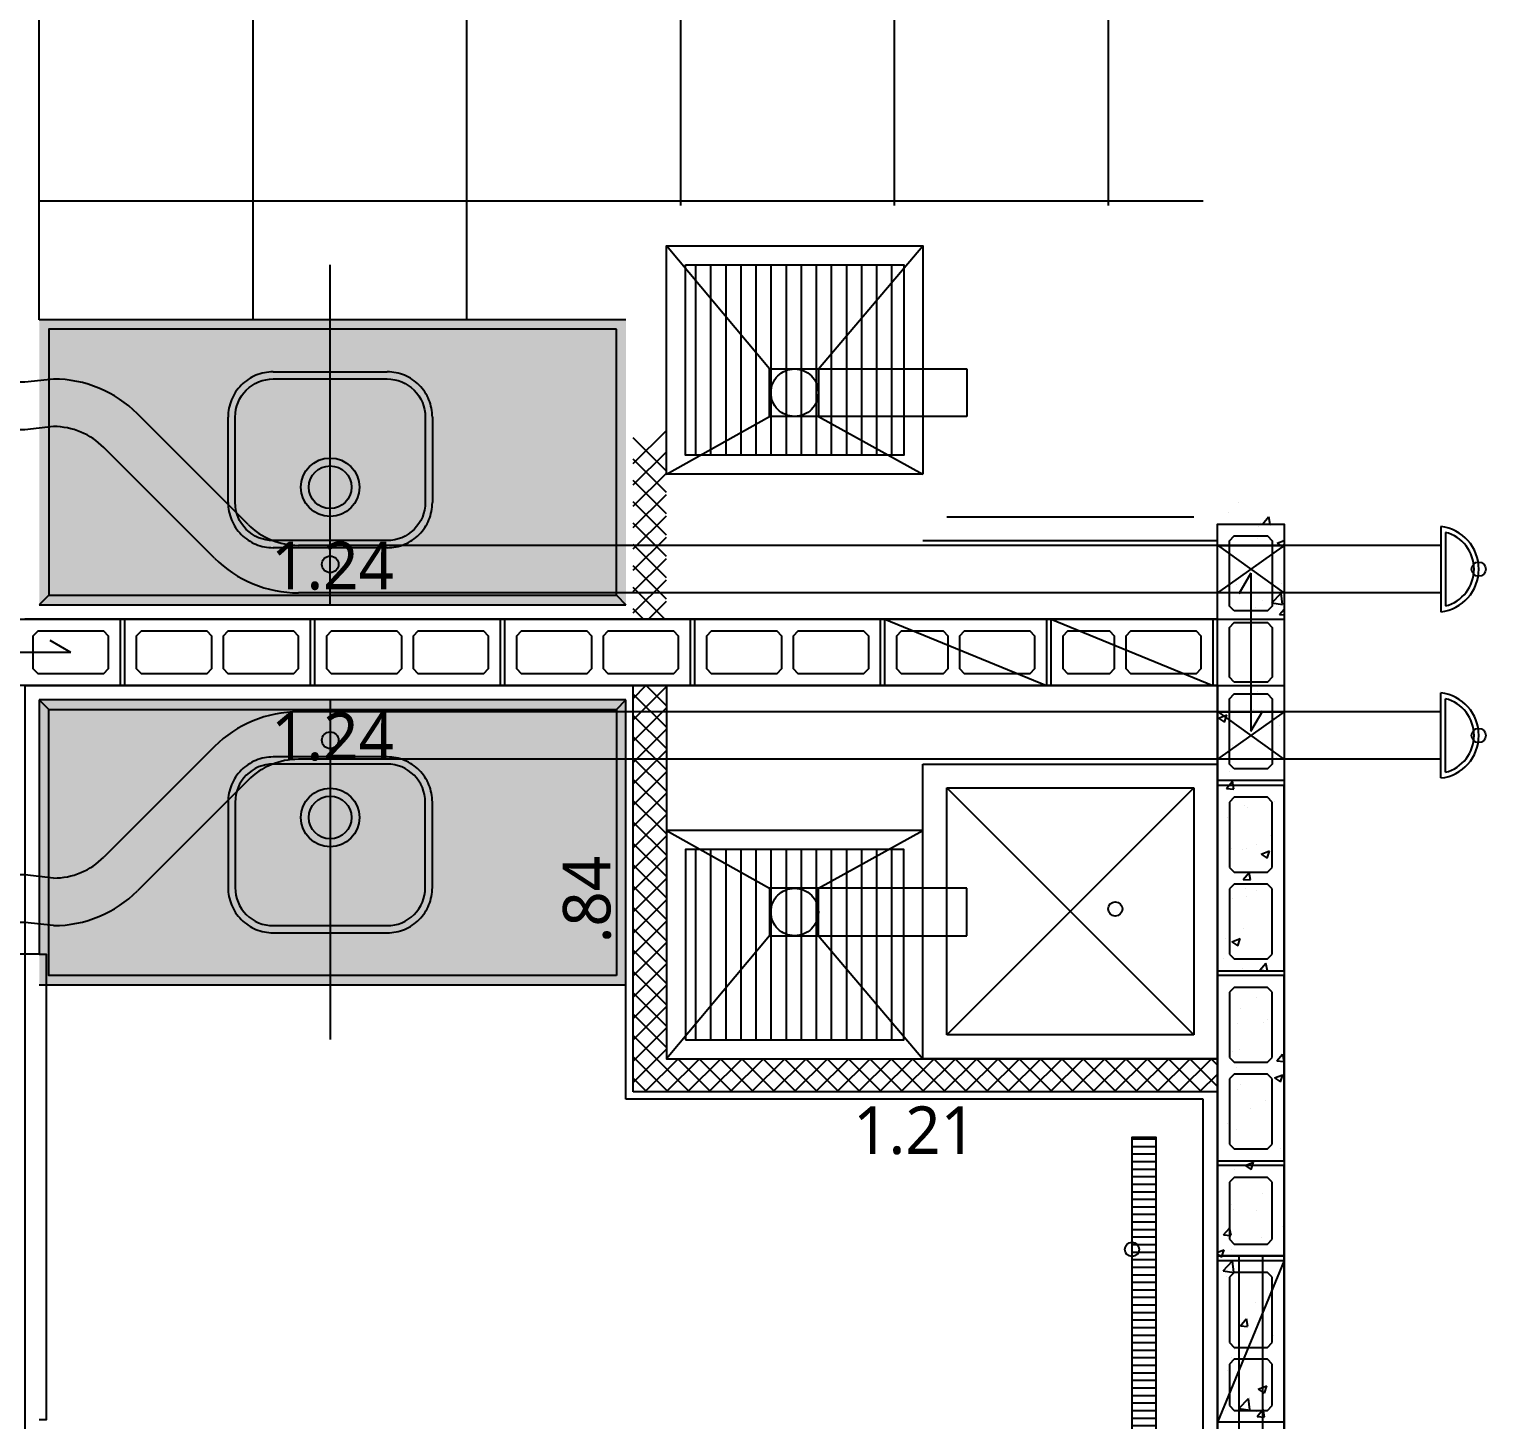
# Model space of a CAD drawing. Header units: millimetres. Extents: x -16.5 to 79.8, y -29.3 to 65.7.
# Drawn here: x 10.929 to 13.995, y -1.615 to 1.311 of the extents above; entities that cross this region are included whole.
import ezdxf

# ---------------------------------------------------------------- set-up
doc = ezdxf.new("R2010")
doc.units = ezdxf.units.MM
doc.header["$LTSCALE"] = 20
doc.linetypes.add('ESTILO_TQS_0005', pattern=[0.4, 0.3, -0.1])
doc.linetypes.add('HIDDEN', pattern=[0.375, 0.25, -0.125])
for name, color, linetype in [('ARQ-STA - COTAS_ALVENARIA', 1, 'Continuous'), ('ARQ-STA - GRADIL_TORRE', 2, 'Continuous'), ('ARQ-STA - JANELAS', 4, 'Continuous'), ('ARQ-STA - MOBILIÁRIO_GERAL', 251, 'Continuous'), ('ARQ-STA - PISOS_APARTAMENTOS - BANHEIROS', 8, 'Continuous'), ('ARQ-STA - REVESTIMENTOS', 4, 'Continuous'), ('ARQ-STA - SHAFTS_E_ENCHIMENTOS', 1, 'Continuous'), ('ARQ-STA - SHAFTS_E_ENCHIMENTOS_NOMENCLATURA', 1, 'Continuous'), ('ESTRUTURA - ARQ-STA - ALVENARIA_ESTRUTURAL', 5, 'Continuous'), ('ESTRUTURA - ARQ-STA - ALVENARIA_NÃO_ESTRUTURAL', 2, 'Continuous'), ('ESTRUTURA - ARQ-STA - BLOCOS_ESTRUTURAIS', 250, 'Continuous'), ('ESTRUTURA - ARQ-STA - DRYWALL', 1, 'Continuous'), ('ESTRUTURA - ARQ-STA - VIGAS', 4, 'HIDDEN'), ('HIDRÁULICA - ARQ-STA - HIDRÁULICA', 150, 'Continuous')]:
    doc.layers.add(name, color=color, linetype=linetype)
doc.styles.add('COTAS', font='segoeuil.ttf')
pattern_1 = [(90, (3300.45727, 1270.565903), (-0.03175, 0), [])]

# ---------------------------------------------------------------- blocks, each defined once
blk = doc.blocks.new('MS - L1A - PRE - TOB - TIPO_1_AO_16 - MOBILIÁRIO - LAYOUT_GERAL')
at = {"layer": 'ARQ-STA - MOBILIÁRIO_GERAL'}
h = blk.add_hatch(dxfattribs=at)
h.set_pattern_fill('LINE', color=256, scale=0.01, angle=450)
h.set_pattern_definition(pattern_1)
h.paths.add_polyline_path([(3332.4866, 1272.0263), (3332.9466, 1272.0263), (3332.9466, 1271.6263), (3332.4866, 1271.6263)])
h = blk.add_hatch(color=255, dxfattribs=at)
h.dxf.hatch_style = 1
h.paths.add_polyline_path([(3332.3616, 1271.9112), (3331.1266, 1271.9112), (3331.1266, 1271.3112), (3332.3616, 1271.3112)])
h = blk.add_hatch(color=255, dxfattribs=at)
h.dxf.hatch_style = 1
h.paths.add_polyline_path([(3332.3616, 1270.5112), (3331.1266, 1270.5112), (3331.1266, 1271.1112), (3332.3616, 1271.1112)])
h = blk.add_hatch(dxfattribs=at)
h.set_pattern_fill('LINE', color=256, scale=0.01, angle=450)
h.set_pattern_definition(pattern_1)
h.paths.add_polyline_path([(3332.4866, 1270.3961), (3332.9466, 1270.3961), (3332.9466, 1270.7961), (3332.4866, 1270.7961)])
at = {"layer": 'ARQ-STA - MOBILIÁRIO_GERAL', "linetype": 'HIDDEN', "ltscale": 0.2}
for p, q in [((3331.7391, 1271.3113), (3331.7391, 1272.0263)), ((3331.7391, 1271.1112), (3331.7391, 1270.3962))]:
    blk.add_line(p, q, dxfattribs=at)
at = {"layer": 'ARQ-STA - MOBILIÁRIO_GERAL'}
for points in [[(3332.9866, 1271.5863), (3332.4466, 1271.5863), (3332.4466, 1272.0663), (3332.9866, 1272.0663)], [(3332.4866, 1272.0263), (3332.9466, 1272.0263), (3332.9466, 1271.6263), (3332.4866, 1271.6263)], [(3332.3414, 1271.8912), (3331.1466, 1271.8912), (3331.1466, 1271.3312), (3332.3414, 1271.3312)], [(3332.3414, 1270.5312), (3331.1466, 1270.5312), (3331.1466, 1271.0912), (3332.3414, 1271.0912)], [(3332.9866, 1270.8361), (3332.4466, 1270.8361), (3332.4466, 1270.3561), (3332.9866, 1270.3561)], [(3332.4866, 1270.3961), (3332.9466, 1270.3961), (3332.9466, 1270.7961), (3332.4866, 1270.7961)]]:
    blk.add_lwpolyline(points, close=True, dxfattribs=at)
at = {"layer": 'ARQ-STA - MOBILIÁRIO_GERAL', "linetype": 'HIDDEN', "ltscale": 0.2}
for points in [[(3332.6634, 1271.8076), (3332.4466, 1272.0663)], [(3332.767, 1271.8076), (3332.9866, 1272.0663)], [(3332.6634, 1271.7076), (3332.6634, 1271.8076)], [(3332.6634, 1271.8076), (3333.0787, 1271.8076), (3333.0787, 1271.7076), (3332.6634, 1271.7076)], [(3332.4466, 1271.5863), (3332.6634, 1271.7076)], [(3332.767, 1271.7076), (3332.9866, 1271.5863)], [(3332.4466, 1270.8361), (3332.6634, 1270.7148)], [(3332.767, 1270.7148), (3332.9866, 1270.8361)], [(3332.6634, 1270.7148), (3332.6634, 1270.6148)], [(3332.6634, 1270.6148), (3333.0787, 1270.6148), (3333.0787, 1270.7148), (3332.6634, 1270.7148)], [(3332.767, 1270.6148), (3332.767, 1270.7148)], [(3332.6634, 1270.6148), (3332.4466, 1270.3561)], [(3332.767, 1270.6148), (3332.9866, 1270.3561)]]:
    blk.add_lwpolyline(points, dxfattribs=at)
at = {"layer": 'ARQ-STA - MOBILIÁRIO_GERAL'}
for points in [[(3332.3616, 1271.9112), (3331.1266, 1271.9112)], [(3331.1466, 1271.3312), (3331.1266, 1271.3112)], [(3332.3416, 1271.3312), (3332.3616, 1271.3112)], [(3331.1466, 1271.0912), (3331.1266, 1271.1112)], [(3332.3416, 1271.0912), (3332.3616, 1271.1112)], [(3332.3616, 1270.5112), (3331.1266, 1270.5112)]]:
    blk.add_lwpolyline(points, dxfattribs=at)
at = {"layer": 'ARQ-STA - MOBILIÁRIO_GERAL', "linetype": 'HIDDEN', "ltscale": 0.2}
for points in [[(3331.5241, 1271.7064, -0.414214), (3331.6191, 1271.8014), (3331.8591, 1271.8014, -0.414214), (3331.9541, 1271.7064), (3331.9541, 1271.5264, -0.414214), (3331.8591, 1271.4314), (3331.6191, 1271.4314, -0.414214), (3331.5241, 1271.5264)], [(3331.5241, 1270.7161, 0.414214), (3331.6191, 1270.6211), (3331.8591, 1270.6211, 0.414214), (3331.9541, 1270.7161), (3331.9541, 1270.8961, 0.414214), (3331.8591, 1270.9911), (3331.6191, 1270.9911, 0.414214), (3331.5241, 1270.8961)]]:
    blk.add_lwpolyline(points, format="xyb", close=True, dxfattribs=at)
at = {"layer": 'ARQ-STA - MOBILIÁRIO_GERAL', "linetype": 'HIDDEN', "ltscale": 5}
blk.add_lwpolyline([(3332.767, 1271.8076), (3332.767, 1271.7076)], dxfattribs=at)
for points in [[(3334.0766, 1271.4363), (3331.6723, 1271.4363, -0.198912), (3331.5663, 1271.4802), (3331.3334, 1271.713, 0.198912), (3331.1567, 1271.7863), (3331.0966, 1271.7797), (3330.9566, 1271.7797), (3330.6091, 1271.7412)], [(3334.0766, 1271.3363), (3331.6723, 1271.3363, -0.198912), (3331.4956, 1271.4095), (3331.2627, 1271.6423, 0.198912), (3331.1567, 1271.6863), (3331.0966, 1271.6797), (3330.9566, 1271.6797), (3330.6091, 1271.6412)], [(3334.0766, 1271.0862), (3331.6723, 1271.0862, 0.198912), (3331.4956, 1271.013), (3331.2627, 1270.7801, -0.198912), (3331.1567, 1270.7362), (3331.0966, 1270.7428), (3330.9566, 1270.7428), (3330.6091, 1270.7813)], [(3334.0766, 1270.9862), (3331.6723, 1270.9862, 0.198912), (3331.5663, 1270.9423), (3331.3334, 1270.7094, -0.198912), (3331.1567, 1270.6362), (3331.0966, 1270.6428), (3330.9566, 1270.6428), (3330.6091, 1270.6813)]]:
    blk.add_lwpolyline(points, format="xyb", dxfattribs=at)
at = {"layer": 'ARQ-STA - MOBILIÁRIO_GERAL'}
for points in [[(3331.6191, 1271.7864), (3331.8591, 1271.7864, -0.414214), (3331.9391, 1271.7064), (3331.9391, 1271.5264, -0.414214), (3331.8591, 1271.4464), (3331.6191, 1271.4464, -0.414214), (3331.5391, 1271.5264), (3331.5391, 1271.7064, -0.414214)], [(3331.6191, 1270.6361), (3331.8591, 1270.6361, 0.414214), (3331.9391, 1270.7161), (3331.9391, 1270.8961, 0.414214), (3331.8591, 1270.9761), (3331.6191, 1270.9761, 0.414214), (3331.5391, 1270.8961), (3331.5391, 1270.7161, 0.414214)]]:
    blk.add_lwpolyline(points, format="xyb", close=True, dxfattribs=at)
at = {"layer": 'ARQ-STA - MOBILIÁRIO_GERAL', "linetype": 'HIDDEN', "ltscale": 5}
for points in [[(3334.0766, 1271.4757), (3334.0766, 1271.2968, 0.894427)], [(3334.0866, 1271.4637), (3334.0866, 1271.3088, 0.774597)], [(3334.0766, 1270.9468), (3334.0766, 1271.1257, -0.894427)], [(3334.0866, 1270.9588), (3334.0866, 1271.1137, -0.774597)]]:
    blk.add_lwpolyline(points, format="xyb", close=True, dxfattribs=at)
at = {"layer": 'ARQ-STA - MOBILIÁRIO_GERAL', "linetype": 'HIDDEN', "ltscale": 0.2}
for centre in [(3332.7166, 1271.7576), (3332.7166, 1270.6648)]:
    blk.add_circle(centre, 0.05, dxfattribs=at)
at = {"layer": 'ARQ-STA - MOBILIÁRIO_GERAL', "ltscale": 5}
for centre, radius in [((3331.7391, 1271.5586), 0.0615), ((3331.7391, 1271.5586), 0.0449), ((3331.7391, 1271.3964), 0.0175), ((3331.7391, 1271.0261), 0.0175), ((3331.7391, 1270.8638), 0.0615), ((3331.7391, 1270.8638), 0.0449)]:
    blk.add_circle(centre, radius, dxfattribs=at)
blk = doc.blocks.new('HIDRÁULICA - VARANDAS_ATOS_MAIORES - RALO LINEAR')
at = {"layer": 'HIDRÁULICA - ARQ-STA - HIDRÁULICA'}
h = blk.add_hatch(dxfattribs=at)
h.set_pattern_fill('ANSI31', color=256, scale=0.005, angle=135)
h.set_pattern_definition([(180, (-23.525852, -2.405217), (0, -0.015875), [])])
h.paths.add_polyline_path([(-23.5259, 0.5948), (-23.4759, 0.5948), (-23.4759, -2.4052), (-23.5259, -2.4052)])
blk.add_lwpolyline([(-23.5259, 0.5948), (-23.4759, 0.5948), (-23.4759, -2.4052), (-23.5259, -2.4052)], close=True, dxfattribs=at)

msp = doc.modelspace()

# ---------------------------------------------------------------- hatches: boundary and pattern name
at = {"layer": 'ARQ-STA - PISOS_APARTAMENTOS - BANHEIROS'}
h = msp.add_hatch(dxfattribs=at)
h.set_pattern_fill('_USER', color=256, scale=0.45, double=1, pattern_type=0)
h.set_pattern_definition([(0, (10.9499, 4.09997), (0, 0.45), []), (90, (10.9499, 4.09997), (-0.45, 3e-17), [])])
h.paths.add_polyline_path([(13.4, 0.9401), (12.185, 0.9401), (12.185, 0.7), (10.95, 0.7), (10.9499, 4.1), (13.4, 4.1)])
h.paths.add_polyline_path([(13.3, 4.02), (13.25, 4.02), (13.25, 1.02), (13.3, 1.02)], flags=16)

# ---------------------------------------------------------------- linework, layer by layer
at = {"layer": 'ARQ-STA - GRADIL_TORRE'}
for p, q in [((13.4749, -1.27), (13.4748, -3.42)), ((13.5249, -1.27), (13.5248, -3.42))]:
    msp.add_line(p, q, dxfattribs=at)
at = {"layer": 'ARQ-STA - JANELAS', "color": 250}
msp.add_lwpolyline([(10.9499, -0.635), (10.9649, -0.635), (10.9649, -1.615), (10.9499, -1.615)], dxfattribs=at)
at = {"layer": 'ARQ-STA - REVESTIMENTOS'}
for p, q in [((10.9498, 0.1), (12.1849, 0.1)), ((12.1849, -0.1), (10.9498, -0.1)), ((10.9498, -0.1), (10.9498, -0.635)), ((12.1849, -0.9401), (12.1849, -0.1)), ((10.9498, -0.635), (10.7499, -0.635)), ((13.3999, -0.9401), (12.1849, -0.9401)), ((13.3998, -3.435), (13.3999, -0.9401))]:
    msp.add_line(p, q, dxfattribs=at)
at = {"layer": 'ARQ-STA - SHAFTS_E_ENCHIMENTOS', "color": 240, "true_color": 0xed1f24}
for p, q in [((13.43, 0.2253), (13.5696, 0.1253)), ((13.43, 0.125), (13.43, 0.225)), ((13.43, 0.225), (13.57, 0.225)), ((13.57, 0.225), (13.43, 0.125)), ((13.57, 0.225), (13.57, 0.1253)), ((13.57, 0.125), (13.43, 0.125)), ((13.43, -0.1247), (13.5696, -0.2247)), ((13.43, -0.225), (13.43, -0.125)), ((13.43, -0.125), (13.57, -0.125)), ((13.57, -0.125), (13.43, -0.225)), ((13.57, -0.125), (13.57, -0.2247)), ((13.57, -0.225), (13.43, -0.225))]:
    msp.add_line(p, q, dxfattribs=at)
at = {"layer": 'ARQ-STA - SHAFTS_E_ENCHIMENTOS', "color": 4}
for p, q in [((12.86, -0.8051), (13.38, -0.2851)), ((12.86, -0.2851), (13.38, -0.8051))]:
    msp.add_line(p, q, dxfattribs=at)
at = {"layer": 'ARQ-STA - SHAFTS_E_ENCHIMENTOS_NOMENCLATURA', "color": 4}
for centre in [(13.9797, 0.1751), (13.9797, -0.175), (13.2147, -0.5399), (13.25, -1.2563)]:
    msp.add_circle(centre, 0.015, dxfattribs=at)
at = {"layer": 'ESTRUTURA - ARQ-STA - ALVENARIA_ESTRUTURAL'}
for p, q in [((13.43, 0.07), (10.92, 0.07)), ((10.92, -0.07), (13.43, -0.07)), ((13.43, -0.07), (13.4299, -1.27)), ((13.4299, -1.27), (13.5699, -1.27))]:
    msp.add_line(p, q, dxfattribs=at)
at = {"layer": 'ESTRUTURA - ARQ-STA - ALVENARIA_ESTRUTURAL', "color": 3}
for p, q in [((13.4299, -1.27), (13.4298, -3.42)), ((13.5699, -1.27), (13.4299, -1.27)), ((13.5698, -3.42), (13.5699, -1.27))]:
    msp.add_line(p, q, dxfattribs=at)
at = {"layer": 'ESTRUTURA - ARQ-STA - ALVENARIA_NÃO_ESTRUTURAL'}
for p, q in [((12.86, 0.2851), (13.38, 0.2851)), ((12.81, 0.2351), (13.43, 0.2351)), ((12.81, -0.8551), (12.81, -0.2351)), ((12.81, -0.2351), (13.43, -0.2351)), ((13.43, -0.2351), (13.43, -0.8551)), ((12.86, -0.8051), (12.86, -0.2851)), ((12.86, -0.2851), (13.38, -0.2851)), ((13.38, -0.2851), (13.38, -0.8051)), ((13.38, -0.8051), (12.86, -0.8051)), ((13.43, -0.8551), (12.81, -0.8551))]:
    msp.add_line(p, q, dxfattribs=at)
at = {"layer": 'ESTRUTURA - ARQ-STA - BLOCOS_ESTRUTURAIS'}
for p, q in [((13.5, 0.1663), (13.475, 0.123)), ((13.5, 0.1663), (13.5, -0.1662)), ((12.73, 0.07), (13.07, -0.07)), ((13.08, 0.07), (13.42, -0.07)), ((11.0162, 0), (10.6837, 0)), ((11.0162, 0), (10.9729, 0.025)), ((13.5, -0.1662), (13.525, -0.1229))]:
    msp.add_line(p, q, dxfattribs=at)
at = {"layer": 'ESTRUTURA - ARQ-STA - BLOCOS_ESTRUTURAIS', "linetype": 'Continuous'}
msp.add_line((13.57, -1.28), (13.43, -1.62), dxfattribs=at)
at = {"layer": 'ESTRUTURA - ARQ-STA - BLOCOS_ESTRUTURAIS'}
for points in [[(13.43, -0.27), (13.43, 0.27), (13.57, 0.27), (13.57, -0.27), (13.43, -0.27)], [(13.465, 0.0875), (13.455, 0.0975), (13.455, 0.235), (13.465, 0.245), (13.535, 0.245), (13.545, 0.235), (13.545, 0.0975), (13.535, 0.0875), (13.465, 0.0875)], [(10.58, 0.07), (11.12, 0.07), (11.12, -0.07), (10.58, -0.07), (10.58, 0.07)], [(11.52, -0.07), (11.13, -0.07), (11.13, 0.07), (11.52, 0.07), (11.52, -0.07)], [(11.92, -0.07), (11.53, -0.07), (11.53, 0.07), (11.92, 0.07), (11.92, -0.07)], [(12.32, -0.07), (11.93, -0.07), (11.93, 0.07), (12.32, 0.07), (12.32, -0.07)], [(12.72, -0.07), (12.33, -0.07), (12.33, 0.07), (12.72, 0.07), (12.72, -0.07)], [(12.73, 0.07), (13.07, 0.07), (13.07, -0.07), (12.73, -0.07), (12.73, 0.07)], [(13.08, 0.07), (13.42, 0.07), (13.42, -0.07), (13.08, -0.07), (13.08, 0.07)], [(13.465, -0.0625), (13.455, -0.0525), (13.455, 0.0525), (13.465, 0.0625), (13.535, 0.0625), (13.545, 0.0525), (13.545, -0.0525), (13.535, -0.0625), (13.465, -0.0625)], [(10.9375, 0.035), (10.9475, 0.045), (11.085, 0.045), (11.095, 0.035), (11.095, -0.035), (11.085, -0.045), (10.9475, -0.045), (10.9375, -0.035), (10.9375, 0.035)], [(11.3125, -0.035), (11.3025, -0.045), (11.165, -0.045), (11.155, -0.035), (11.155, 0.035), (11.165, 0.045), (11.3025, 0.045), (11.3125, 0.035), (11.3125, -0.035)], [(11.495, -0.035), (11.485, -0.045), (11.3475, -0.045), (11.3375, -0.035), (11.3375, 0.035), (11.3475, 0.045), (11.485, 0.045), (11.495, 0.035), (11.495, -0.035)], [(11.7125, -0.035), (11.7025, -0.045), (11.565, -0.045), (11.555, -0.035), (11.555, 0.035), (11.565, 0.045), (11.7025, 0.045), (11.7125, 0.035), (11.7125, -0.035)], [(11.895, -0.035), (11.885, -0.045), (11.7475, -0.045), (11.7375, -0.035), (11.7375, 0.035), (11.7475, 0.045), (11.885, 0.045), (11.895, 0.035), (11.895, -0.035)], [(12.1125, -0.035), (12.1025, -0.045), (11.965, -0.045), (11.955, -0.035), (11.955, 0.035), (11.965, 0.045), (12.1025, 0.045), (12.1125, 0.035), (12.1125, -0.035)], [(12.295, -0.035), (12.285, -0.045), (12.1475, -0.045), (12.1375, -0.035), (12.1375, 0.035), (12.1475, 0.045), (12.285, 0.045), (12.295, 0.035), (12.295, -0.035)], [(12.5125, -0.035), (12.5025, -0.045), (12.365, -0.045), (12.355, -0.035), (12.355, 0.035), (12.365, 0.045), (12.5025, 0.045), (12.5125, 0.035), (12.5125, -0.035)], [(12.695, -0.035), (12.685, -0.045), (12.5475, -0.045), (12.5375, -0.035), (12.5375, 0.035), (12.5475, 0.045), (12.685, 0.045), (12.695, 0.035), (12.695, -0.035)], [(12.755, 0.035), (12.765, 0.045), (12.8525, 0.045), (12.8625, 0.035), (12.8625, -0.035), (12.8525, -0.045), (12.765, -0.045), (12.755, -0.035), (12.755, 0.035)], [(12.8875, 0.035), (12.8975, 0.045), (13.035, 0.045), (13.045, 0.035), (13.045, -0.035), (13.035, -0.045), (12.8975, -0.045), (12.8875, -0.035), (12.8875, 0.035)], [(13.105, 0.035), (13.115, 0.045), (13.2025, 0.045), (13.2125, 0.035), (13.2125, -0.035), (13.2025, -0.045), (13.115, -0.045), (13.105, -0.035), (13.105, 0.035)], [(13.2375, 0.035), (13.2475, 0.045), (13.385, 0.045), (13.395, 0.035), (13.395, -0.035), (13.385, -0.045), (13.2475, -0.045), (13.2375, -0.035), (13.2375, 0.035)], [(13.465, -0.245), (13.455, -0.235), (13.455, -0.0975), (13.465, -0.0875), (13.535, -0.0875), (13.545, -0.0975), (13.545, -0.235), (13.535, -0.245), (13.465, -0.245)]]:
    msp.add_lwpolyline(points, dxfattribs=at)
at = {"layer": 'ESTRUTURA - ARQ-STA - BLOCOS_ESTRUTURAIS', "linetype": 'Continuous'}
for points in [[(13.4299, -0.28), (13.4299, -0.67), (13.5699, -0.67), (13.5699, -0.28), (13.4299, -0.28)], [(13.4299, -0.68), (13.4299, -1.07), (13.5699, -1.07), (13.5699, -0.68), (13.4299, -0.68)], [(13.4299, -1.08), (13.4299, -1.27), (13.5699, -1.27), (13.5699, -1.08), (13.4299, -1.08)], [(13.57, -1.28), (13.57, -1.62), (13.43, -1.62), (13.43, -1.28), (13.57, -1.28)]]:
    msp.add_lwpolyline(points, dxfattribs=at)
at = {"layer": 'ESTRUTURA - ARQ-STA - BLOCOS_ESTRUTURAIS', "linetype": 'ESTILO_TQS_0005'}
for points in [[(13.4649, -0.305), (13.4549, -0.315), (13.4549, -0.4525), (13.4649, -0.4625), (13.5349, -0.4625), (13.5449, -0.4525), (13.5449, -0.315), (13.5349, -0.305), (13.4649, -0.305)], [(13.4649, -0.4875), (13.4549, -0.4975), (13.4549, -0.635), (13.4649, -0.645), (13.5349, -0.645), (13.5449, -0.635), (13.5449, -0.4975), (13.5349, -0.4875), (13.4649, -0.4875)], [(13.4649, -0.705), (13.4549, -0.715), (13.4549, -0.8525), (13.4649, -0.8625), (13.5349, -0.8625), (13.5449, -0.8525), (13.5449, -0.715), (13.5349, -0.705), (13.4649, -0.705)], [(13.4649, -0.8875), (13.4549, -0.8975), (13.4549, -1.035), (13.4649, -1.045), (13.5349, -1.045), (13.5449, -1.035), (13.5449, -0.8975), (13.5349, -0.8875), (13.4649, -0.8875)], [(13.4649, -1.105), (13.4549, -1.115), (13.4549, -1.235), (13.4649, -1.245), (13.5349, -1.245), (13.5449, -1.235), (13.5449, -1.115), (13.5349, -1.105), (13.4649, -1.105)], [(13.535, -1.4625), (13.545, -1.4525), (13.545, -1.315), (13.535, -1.305), (13.465, -1.305), (13.455, -1.315), (13.455, -1.4525), (13.465, -1.4625), (13.535, -1.4625)], [(13.535, -1.595), (13.545, -1.585), (13.545, -1.4975), (13.535, -1.4875), (13.465, -1.4875), (13.455, -1.4975), (13.455, -1.585), (13.465, -1.595), (13.535, -1.595)]]:
    msp.add_lwpolyline(points, dxfattribs=at)
at = {"layer": 'ESTRUTURA - ARQ-STA - DRYWALL', "color": 252, "linetype": 'Continuous'}
for p, q in [((12.1999, 0.3971), (12.2699, 0.4671)), ((12.2699, 0.3811), (12.1999, 0.4511)), ((12.1999, 0.3522), (12.2699, 0.4222)), ((12.2699, 0.3362), (12.1999, 0.4062)), ((12.1999, 0.3073), (12.2699, 0.3773)), ((12.2699, 0.2913), (12.1999, 0.3613)), ((12.1999, 0.2624), (12.2699, 0.3324)), ((12.2699, 0.2464), (12.1999, 0.3164)), ((12.1999, 0.2175), (12.2699, 0.2874)), ((12.2699, 0.2015), (12.1999, 0.2715)), ((12.1999, 0.1726), (12.2699, 0.2425)), ((12.2699, 0.1566), (12.1999, 0.2266)), ((12.1999, 0.1277), (12.2699, 0.1976)), ((12.2699, 0.1117), (12.1999, 0.1817)), ((12.1999, 0.0828), (12.2699, 0.1527)), ((12.2667, 0.07), (12.1999, 0.1368)), ((12.232, 0.07), (12.2699, 0.1078)), ((12.2218, 0.07), (12.1999, 0.0919)), ((12.1999, -0.0969), (12.2267, -0.07)), ((12.1999, -0.1418), (12.2699, -0.0718)), ((12.2699, -0.1577), (12.1999, -0.0877)), ((12.2699, -0.1128), (12.2271, -0.07)), ((12.1999, -0.1867), (12.2699, -0.1167)), ((12.2699, -0.2026), (12.1999, -0.1326)), ((12.1999, -0.2316), (12.2699, -0.1616)), ((12.2699, -0.2475), (12.1999, -0.1775)), ((12.1999, -0.2765), (12.2699, -0.2065)), ((12.2699, -0.2924), (12.1999, -0.2224)), ((12.1999, -0.3214), (12.2699, -0.2514)), ((12.2699, -0.3373), (12.1999, -0.2673)), ((12.1999, -0.3663), (12.2699, -0.2963)), ((12.2699, -0.3822), (12.1999, -0.3122)), ((12.1999, -0.4112), (12.2699, -0.3412)), ((12.2699, -0.4271), (12.1999, -0.3571)), ((12.1999, -0.4561), (12.2699, -0.3861)), ((12.2699, -0.472), (12.1999, -0.402)), ((12.1999, -0.501), (12.2699, -0.431)), ((12.2699, -0.5169), (12.1999, -0.4469)), ((12.1999, -0.5459), (12.2699, -0.4759)), ((12.2699, -0.5618), (12.1999, -0.4918)), ((12.1999, -0.5908), (12.2699, -0.5208)), ((12.2699, -0.6067), (12.1999, -0.5367)), ((12.1999, -0.6357), (12.2699, -0.5657)), ((12.2699, -0.6516), (12.1999, -0.5816)), ((12.1999, -0.6806), (12.2699, -0.6106)), ((12.2699, -0.6965), (12.1999, -0.6265)), ((12.1999, -0.7255), (12.2699, -0.6555)), ((12.2699, -0.7414), (12.1999, -0.6714)), ((12.1999, -0.7704), (12.2699, -0.7004)), ((12.2699, -0.7863), (12.1999, -0.7163)), ((12.1999, -0.8153), (12.2699, -0.7453)), ((12.2699, -0.8312), (12.1999, -0.7612)), ((12.1999, -0.8602), (12.2699, -0.7902)), ((12.3189, -0.9251), (12.1999, -0.8061)), ((12.1999, -0.9051), (12.2699, -0.8351)), ((12.274, -0.9251), (12.1999, -0.851)), ((12.2248, -0.9251), (12.2948, -0.8551)), ((12.2697, -0.9251), (12.3397, -0.8551)), ((12.3638, -0.9251), (12.2938, -0.8551)), ((12.3146, -0.9251), (12.3846, -0.8551)), ((12.4087, -0.9251), (12.3387, -0.8551)), ((12.3595, -0.9251), (12.4295, -0.8551)), ((12.4536, -0.9251), (12.3836, -0.8551)), ((12.4044, -0.9251), (12.4744, -0.8551)), ((12.4985, -0.9251), (12.4285, -0.8551)), ((12.4493, -0.9251), (12.5193, -0.8551)), ((12.5434, -0.9251), (12.4734, -0.8551)), ((12.4942, -0.9251), (12.5642, -0.8551)), ((12.5883, -0.9251), (12.5183, -0.8551)), ((12.5391, -0.9251), (12.6091, -0.8551)), ((12.6332, -0.9251), (12.5632, -0.8551)), ((12.584, -0.9251), (12.654, -0.8551)), ((12.6781, -0.9251), (12.6081, -0.8551)), ((12.6289, -0.9251), (12.6989, -0.8551)), ((12.723, -0.9251), (12.653, -0.8551)), ((12.6738, -0.9251), (12.7438, -0.8551)), ((12.7679, -0.9251), (12.6979, -0.8551)), ((12.7187, -0.9251), (12.7887, -0.8551)), ((12.8128, -0.9251), (12.7428, -0.8551)), ((12.7636, -0.9251), (12.8336, -0.8551)), ((12.8577, -0.9251), (12.7877, -0.8551)), ((12.8085, -0.9251), (12.8785, -0.8551)), ((12.9026, -0.9251), (12.8326, -0.8551)), ((12.8534, -0.9251), (12.9234, -0.8551)), ((12.9475, -0.9251), (12.8775, -0.8551)), ((12.8983, -0.9251), (12.9683, -0.8551)), ((12.9924, -0.9251), (12.9224, -0.8551)), ((12.9432, -0.9251), (13.0132, -0.8551)), ((13.0373, -0.9251), (12.9673, -0.8551)), ((12.9881, -0.9251), (13.0581, -0.8551)), ((13.0822, -0.9251), (13.0122, -0.8551)), ((13.033, -0.9251), (13.103, -0.8551)), ((13.1271, -0.9251), (13.0571, -0.8551)), ((13.0779, -0.9251), (13.1479, -0.8551)), ((13.172, -0.9251), (13.102, -0.8551)), ((13.1228, -0.9251), (13.1928, -0.8551)), ((13.2169, -0.9251), (13.1469, -0.8551)), ((13.1677, -0.9251), (13.2377, -0.8551)), ((13.2618, -0.9251), (13.1918, -0.8551)), ((13.2126, -0.9251), (13.2826, -0.8551)), ((13.3067, -0.9251), (13.2367, -0.8551)), ((13.2575, -0.9251), (13.3275, -0.8551)), ((13.3516, -0.9251), (13.2816, -0.8551)), ((13.3024, -0.9251), (13.3724, -0.8551)), ((13.3965, -0.9251), (13.3265, -0.8551)), ((13.3473, -0.9251), (13.4173, -0.8551)), ((13.4299, -0.9136), (13.3714, -0.8551)), ((13.4299, -0.8687), (13.4163, -0.8551)), ((13.3922, -0.9251), (13.4299, -0.8874)), ((12.2291, -0.9251), (12.1999, -0.8959))]:
    msp.add_line(p, q, dxfattribs=at)
at = {"layer": 'ESTRUTURA - ARQ-STA - DRYWALL'}
for p, q in [((12.2, 0.07), (12.27, 0.07)), ((12.2, -0.9251), (12.2, -0.07)), ((12.2, -0.07), (12.27, -0.07)), ((12.27, -0.07), (12.27, -0.8551)), ((12.27, -0.8551), (13.43, -0.8551)), ((13.43, -0.8551), (13.43, -0.9251)), ((13.43, -0.9251), (12.2, -0.9251))]:
    msp.add_line(p, q, dxfattribs=at)
at = {"layer": 'ESTRUTURA - ARQ-STA - VIGAS', "color": 74, "linetype": 'Continuous'}
for p, q in [((13.4735, 0.3158), (13.4735, 0.3158)), ((13.453, 0.2952), (13.453, 0.2952)), ((13.5252, 0.2706), (13.5375, 0.2852)), ((13.5408, 0.2693), (13.5378, 0.2853)), ((13.5156, 0.2644), (13.5156, 0.2644)), ((13.52, 0.2736), (13.52, 0.2736)), ((13.5252, 0.2706), (13.5404, 0.2693)), ((13.5138, 0.2395), (13.5138, 0.2395)), ((13.5554, 0.23), (13.5699, 0.2355)), ((13.5554, 0.23), (13.568, 0.2214)), ((13.5671, 0.2367), (13.5671, 0.2367)), ((13.568, 0.2214), (13.5699, 0.227)), ((13.5125, 0.1799), (13.5125, 0.1799)), ((13.4627, 0.1251), (13.4627, 0.1251)), ((13.4705, 0.1438), (13.4705, 0.1438)), ((13.5003, 0.1365), (13.5003, 0.1365)), ((13.5442, 0.1041), (13.564, 0.1247)), ((13.5639, 0.1449), (13.5639, 0.1449)), ((13.5669, 0.1006), (13.5641, 0.1247)), ((13.5094, 0.0953), (13.5094, 0.0953)), ((13.5241, 0.1097), (13.5241, 0.1097)), ((13.5443, 0.104), (13.5669, 0.1005)), ((13.5605, 0.0795), (13.5699, 0.0907)), ((13.5605, 0.0795), (13.5699, 0.0787)), ((13.5033, -0.0738), (13.5033, -0.0738)), ((13.5131, -0.0822), (13.5131, -0.0822)), ((13.5061, -0.1208), (13.5061, -0.1208)), ((13.4318, -0.1384), (13.4496, -0.1316)), ((13.4318, -0.1384), (13.4444, -0.1469)), ((13.4444, -0.1469), (13.4496, -0.1316)), ((13.4596, -0.143), (13.4596, -0.143)), ((13.5002, -0.1583), (13.5002, -0.1583)), ((13.5597, -0.1549), (13.5597, -0.1549)), ((13.462, -0.1965), (13.462, -0.1965)), ((13.4971, -0.2429), (13.4971, -0.2429)), ((13.5532, -0.2221), (13.5532, -0.2221)), ((13.4488, -0.2866), (13.461, -0.272)), ((13.4556, -0.2499), (13.4556, -0.2499)), ((13.4643, -0.2879), (13.4614, -0.272)), ((13.4488, -0.2866), (13.464, -0.288)), ((13.4864, -0.3222), (13.4864, -0.3222)), ((13.494, -0.3274), (13.494, -0.3274)), ((13.55, -0.3139), (13.55, -0.3139)), ((13.4515, -0.348), (13.4515, -0.348)), ((13.5417, -0.3855), (13.5417, -0.3855)), ((13.4597, -0.4138), (13.4597, -0.4138)), ((13.4832, -0.414), (13.4832, -0.414)), ((13.4909, -0.412), (13.4909, -0.412)), ((13.5123, -0.4038), (13.5123, -0.4038)), ((13.5216, -0.4249), (13.5394, -0.418)), ((13.5216, -0.4249), (13.5342, -0.4334)), ((13.5342, -0.4334), (13.5394, -0.4181)), ((13.484, -0.4777), (13.4963, -0.4631)), ((13.484, -0.4777), (13.4992, -0.479)), ((13.4995, -0.479), (13.4966, -0.463)), ((13.4612, -0.5181), (13.4612, -0.5181)), ((13.4878, -0.4966), (13.4878, -0.4966)), ((13.4912, -0.5146), (13.4912, -0.5146)), ((13.5125, -0.5016), (13.5125, -0.5016)), ((13.4847, -0.5811), (13.4847, -0.5811)), ((13.4457, -0.6017), (13.4457, -0.6017)), ((13.4598, -0.609), (13.4776, -0.6022)), ((13.4598, -0.6091), (13.4724, -0.6176)), ((13.4724, -0.6176), (13.4776, -0.6022)), ((13.4417, -0.6444), (13.4417, -0.6444)), ((13.4507, -0.6697), (13.4507, -0.6697)), ((13.4817, -0.6657), (13.4817, -0.6657)), ((13.5193, -0.6688), (13.5315, -0.6542)), ((13.5193, -0.6687), (13.5345, -0.6701)), ((13.5348, -0.67), (13.5318, -0.6541)), ((13.4953, -0.6785), (13.4953, -0.6785)), ((13.5393, -0.6808), (13.5393, -0.6808)), ((13.5116, -0.7254), (13.5116, -0.7254)), ((13.4786, -0.7502), (13.4786, -0.7502)), ((13.4725, -0.781), (13.4725, -0.781)), ((13.5268, -0.7792), (13.5268, -0.7792)), ((13.5361, -0.7726), (13.5361, -0.7726)), ((13.4605, -0.8398), (13.4605, -0.8398)), ((13.4755, -0.8348), (13.4755, -0.8348)), ((13.5545, -0.8598), (13.5668, -0.8452)), ((13.5699, -0.8603), (13.5671, -0.8452)), ((13.4693, -0.8728), (13.4693, -0.8728)), ((13.5496, -0.8955), (13.5674, -0.8887)), ((13.5545, -0.8598), (13.5697, -0.8611)), ((13.5622, -0.904), (13.5674, -0.8887)), ((13.5655, -0.8601), (13.5655, -0.8601)), ((13.4724, -0.9193), (13.4724, -0.9193)), ((13.4773, -0.909), (13.4773, -0.909)), ((13.5496, -0.8955), (13.5622, -0.904)), ((13.5309, -0.9431), (13.5309, -0.9431)), ((13.4986, -0.9603), (13.4986, -0.9603)), ((13.4305, -1.0152), (13.4299, -1.0102)), ((13.45, -0.9913), (13.45, -0.9913)), ((13.4693, -1.0039), (13.4693, -1.0039)), ((13.4299, -1.0153), (13.4305, -1.0153)), ((13.4318, -1.0605), (13.4318, -1.0605)), ((13.4878, -1.0797), (13.5056, -1.0729)), ((13.5004, -1.0882), (13.5056, -1.0729)), ((13.5108, -1.0471), (13.5108, -1.0471)), ((13.5624, -1.0438), (13.5624, -1.0438)), ((13.4662, -1.0884), (13.4662, -1.0884)), ((13.4878, -1.0797), (13.5004, -1.0882)), ((13.4597, -1.1614), (13.4597, -1.1614)), ((13.5254, -1.1395), (13.5254, -1.1395)), ((13.4631, -1.173), (13.4631, -1.173)), ((13.5129, -1.1736), (13.5129, -1.1736)), ((13.4309, -1.202), (13.4309, -1.202)), ((13.4428, -1.226), (13.4551, -1.2114)), ((13.4428, -1.226), (13.458, -1.2273)), ((13.4583, -1.2272), (13.4554, -1.2113)), ((13.5664, -1.2077), (13.5664, -1.2077)), ((13.4586, -1.2397), (13.4586, -1.2397)), ((13.5222, -1.2314), (13.5222, -1.2314)), ((13.4299, -1.2624), (13.4438, -1.2571)), ((13.4299, -1.2665), (13.4386, -1.2724)), ((13.4386, -1.2724), (13.4438, -1.2571)), ((13.4415, -1.3012), (13.4613, -1.2806)), ((13.46, -1.2576), (13.46, -1.2576)), ((13.4642, -1.3047), (13.4614, -1.2806)), ((13.4416, -1.3013), (13.4642, -1.3048)), ((13.4492, -1.313), (13.4492, -1.313)), ((13.4624, -1.3027), (13.4624, -1.3027)), ((13.4554, -1.3315), (13.4554, -1.3315)), ((13.4569, -1.3421), (13.4569, -1.3421)), ((13.5516, -1.3189), (13.5516, -1.3189)), ((13.5101, -1.3687), (13.5101, -1.3687)), ((13.4781, -1.417), (13.4903, -1.4024)), ((13.4936, -1.4183), (13.4906, -1.4024)), ((13.4539, -1.4267), (13.4539, -1.4267)), ((13.4781, -1.417), (13.4932, -1.4184)), ((13.4847, -1.4191), (13.4847, -1.4191)), ((13.5485, -1.4383), (13.5485, -1.4383)), ((13.4665, -1.4666), (13.4665, -1.4666)), ((13.459, -1.483), (13.459, -1.483)), ((13.4508, -1.5112), (13.4508, -1.5112)), ((13.5158, -1.5503), (13.5336, -1.5435)), ((13.5158, -1.5503), (13.5284, -1.5589)), ((13.5285, -1.5589), (13.5336, -1.5435)), ((13.4752, -1.5907), (13.495, -1.57)), ((13.4753, -1.5908), (13.4978, -1.5943)), ((13.4979, -1.5942), (13.4951, -1.57)), ((13.498, -1.5674), (13.498, -1.5674)), ((13.5133, -1.6081), (13.5255, -1.5935)), ((13.5288, -1.6094), (13.5259, -1.5934)), ((13.4477, -1.5958), (13.4477, -1.5958)), ((13.5115, -1.5983), (13.5115, -1.5983)), ((13.5133, -1.6081), (13.5285, -1.6094))]:
    msp.add_line(p, q, dxfattribs=at)
at = {"layer": 'ESTRUTURA - ARQ-STA - VIGAS', "color": 1}
for p, q in [((10.9199, 0.07), (13.4299, 0.07)), ((13.4299, 0.07), (13.5699, 0.07)), ((13.4299, 0.07), (13.5699, 0.07))]:
    msp.add_line(p, q, dxfattribs=at)
for points in [[(13.4299, -0.07), (13.5699, -0.07), (13.5699, -4.13), (13.5699, -4.27), (10.7799, -4.27), (10.7799, -3.93), (10.9199, -3.93), (10.9199, -4.13), (13.4299, -4.13), (13.4299, -0.07), (13.5699, -0.07)], [(13.4299, -0.07), (10.9199, -0.07), (10.9199, -4.13), (13.4299, -4.13), (13.4299, -0.07)]]:
    msp.add_lwpolyline(points, dxfattribs=at)

# ---------------------------------------------------------------- block references
at = {"layer": 'ARQ-STA - MOBILIÁRIO_GERAL', "color": 251, "true_color": 0x636466}
msp.add_blockref('MS - L1A - PRE - TOB - TIPO_1_AO_16 - MOBILIÁRIO - LAYOUT_GERAL', (-3320.1767, -1271.2112), dxfattribs=at)
at = {"layer": 'HIDRÁULICA - ARQ-STA - HIDRÁULICA', "rotation": 180}
msp.add_blockref('HIDRÁULICA - VARANDAS_ATOS_MAIORES - RALO LINEAR', (-10.2259, -3.4253), dxfattribs=at)

# ---------------------------------------------------------------- texts
at = {"layer": 'ARQ-STA - COTAS_ALVENARIA', "color": 1, "char_height": 0.1, "attachment_point": 5, "style": 'COTAS'}
for s, insert, rotation in [('1.24', (11.5674, 0.1817), 0.0014), ('1.24', (11.5674, -0.1778), 0.0004), ('.84', (12.1032, -0.5201), 89.9993)]:
    msp.add_mtext(s, dxfattribs=dict(at, insert=insert, rotation=rotation))
at = {"layer": 'ARQ-STA - COTAS_ALVENARIA', "color": 1, "insert": (12.7924, -1.0063), "char_height": 0.1, "attachment_point": 5, "style": 'COTAS'}
msp.add_mtext('1.21', dxfattribs=at)

doc.saveas('drawing.dxf')
